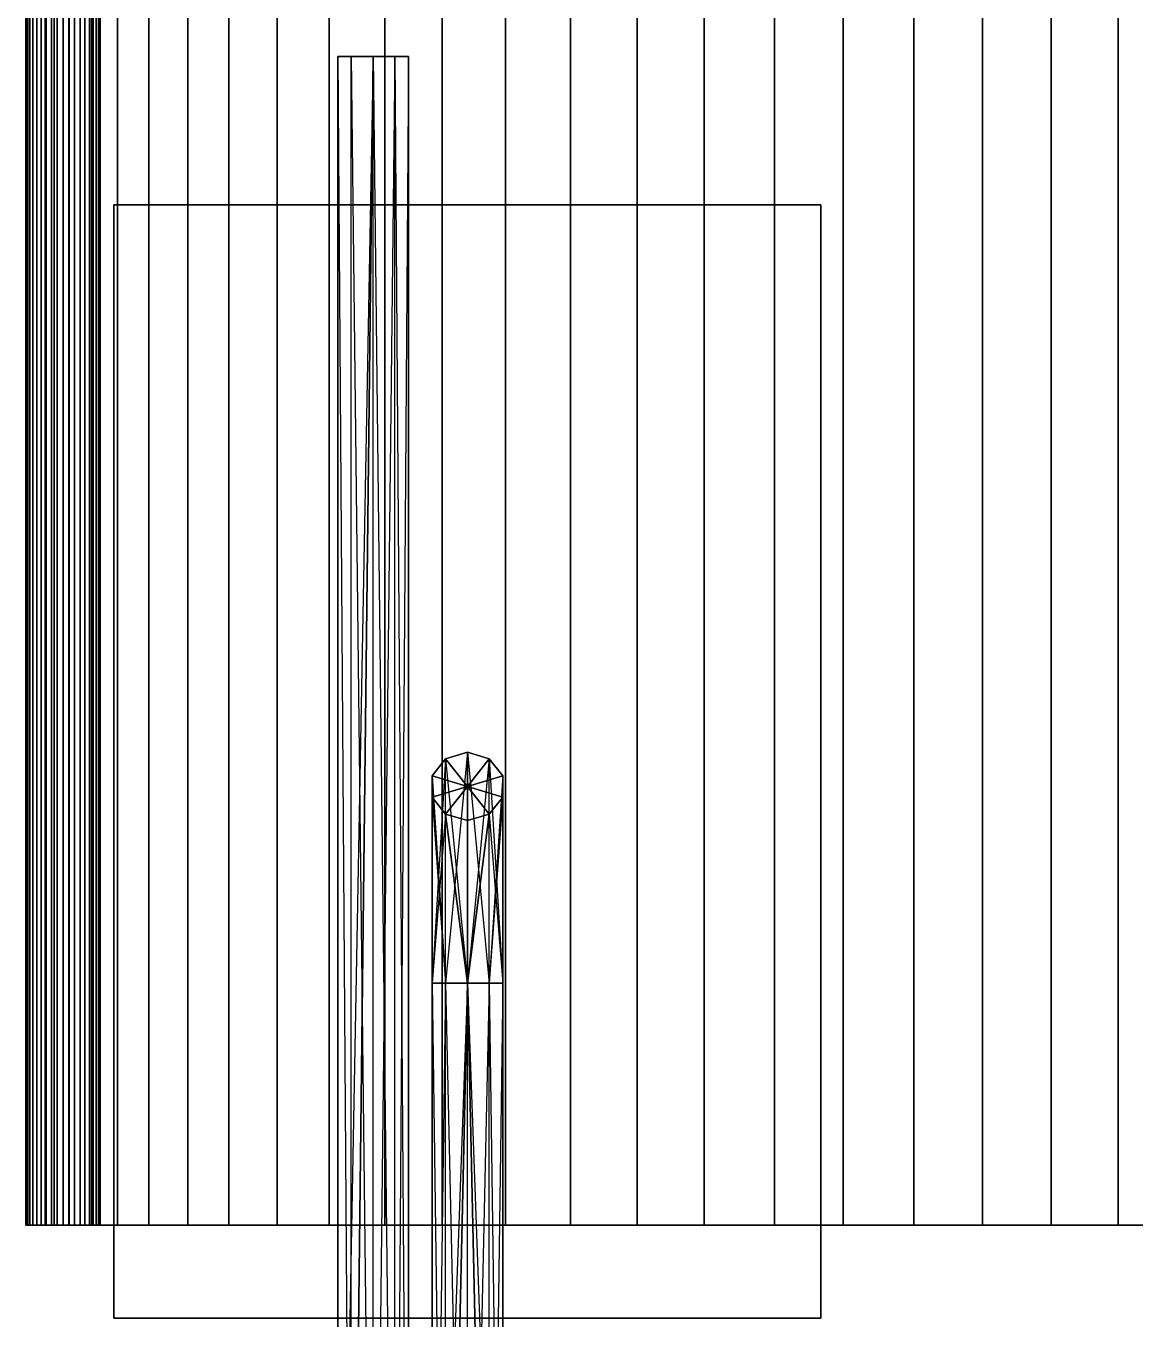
# Model space of a CAD drawing. Extents: x -3.3 to 26.7, y -2 to 14.5.
# Drawn here: x 11.95 to 17.92, y 1.49 to 8.46 of the extents above; entities that cross this region are included whole.
import ezdxf

# ---------------------------------------------------------------- set-up
doc = ezdxf.new("R2010")
doc.units = 0
doc.layers.add('UB3D', color=1, linetype='CONTINUOUS')

msp = doc.modelspace()

# ---------------------------------------------------------------- linework, layer by layer
at = {"layer": 'UB3D', "color": 59}
for points in [[(11.949367, 14.5, -22.822807), (11.949367, 2, -22.822807), (11.946898, 2, -22.791439), (11.946898, 14.5, -22.791439)], [(11.946898, 14.5, -22.791439), (11.946898, 2, -22.791439), (11.946898, 2, -22.194346), (11.946898, 14.5, -22.194346)], [(11.946898, 14.5, -22.194346), (11.946898, 2, -22.194346), (11.949367, 2, -22.162979), (11.949367, 14.5, -22.162979)], [(11.956712, 14.5, -22.853402), (11.956712, 2, -22.853402), (11.949367, 2, -22.822807), (11.949367, 14.5, -22.822807)], [(11.949367, 14.5, -22.162979), (11.949367, 2, -22.162979), (11.956712, 2, -22.132384), (11.956712, 14.5, -22.132384)], [(11.968753, 14.5, -22.882472), (11.968753, 2, -22.882472), (11.956712, 2, -22.853402), (11.956712, 14.5, -22.853402)], [(11.956712, 14.5, -22.132384), (11.956712, 2, -22.132384), (11.968753, 2, -22.103314), (11.968753, 14.5, -22.103314)], [(11.985194, 14.5, -22.9093), (11.985194, 2, -22.9093), (11.968753, 2, -22.882472), (11.968753, 14.5, -22.882472)], [(11.968753, 14.5, -22.103314), (11.968753, 2, -22.103314), (11.985194, 2, -22.076486), (11.985194, 14.5, -22.076486)], [(12.005628, 14.5, -22.933226), (12.005628, 2, -22.933226), (11.985194, 2, -22.9093), (11.985194, 14.5, -22.9093)], [(11.985194, 14.5, -22.076486), (11.985194, 2, -22.076486), (12.005628, 2, -22.05256), (12.005628, 14.5, -22.05256)], [(12.029554, 14.5, -22.95366), (12.029554, 2, -22.95366), (12.005628, 2, -22.933226), (12.005628, 14.5, -22.933226)], [(12.005628, 14.5, -22.05256), (12.005628, 2, -22.05256), (12.029554, 2, -22.032126), (12.029554, 14.5, -22.032126)], [(12.056382, 14.5, -22.970101), (12.056382, 2, -22.970101), (12.029554, 2, -22.95366), (12.029554, 14.5, -22.95366)], [(12.029554, 14.5, -22.032126), (12.029554, 2, -22.032126), (12.056382, 2, -22.015685), (12.056382, 14.5, -22.015685)], [(12.085452, 14.5, -22.982142), (12.085452, 2, -22.982142), (12.056382, 2, -22.970101), (12.056382, 14.5, -22.970101)], [(12.056382, 14.5, -22.015685), (12.056382, 2, -22.015685), (12.085452, 2, -22.003644), (12.085452, 14.5, -22.003644)], [(12.116047, 14.5, -22.989487), (12.116047, 2, -22.989487), (12.085452, 2, -22.982142), (12.085452, 14.5, -22.982142)], [(12.085452, 14.5, -22.003644), (12.085452, 2, -22.003644), (12.116047, 2, -21.996299), (12.116047, 14.5, -21.996299)], [(12.147414, 14.5, -22.991955), (12.147414, 2, -22.991955), (12.116047, 2, -22.989487), (12.116047, 14.5, -22.989487)], [(12.116047, 14.5, -21.996299), (12.116047, 2, -21.996299), (12.147414, 2, -21.993831), (12.147414, 14.5, -21.993831)], [(12.147414, 14.5, -21.993831), (12.147414, 2, -21.993831), (12.178781, 2, -21.996299), (12.178781, 14.5, -21.996299)], [(12.178781, 14.5, -22.989487), (12.178781, 2, -22.989487), (12.147414, 2, -22.991955), (12.147414, 14.5, -22.991955)], [(12.178781, 14.5, -21.996299), (12.178781, 2, -21.996299), (12.209376, 2, -22.003644), (12.209376, 14.5, -22.003644)], [(12.209376, 14.5, -22.982142), (12.209376, 2, -22.982142), (12.178781, 2, -22.989487), (12.178781, 14.5, -22.989487)], [(12.209376, 14.5, -22.003644), (12.209376, 2, -22.003644), (12.238446, 2, -22.015685), (12.238446, 14.5, -22.015685)], [(12.238446, 14.5, -22.970101), (12.238446, 2, -22.970101), (12.209376, 2, -22.982142), (12.209376, 14.5, -22.982142)], [(12.238446, 14.5, -22.015685), (12.238446, 2, -22.015685), (12.265274, 2, -22.032126), (12.265274, 14.5, -22.032126)], [(12.265274, 14.5, -22.95366), (12.265274, 2, -22.95366), (12.238446, 2, -22.970101), (12.238446, 14.5, -22.970101)], [(12.265274, 14.5, -22.032126), (12.265274, 2, -22.032126), (12.2892, 2, -22.05256), (12.2892, 14.5, -22.05256)], [(12.2892, 14.5, -22.933226), (12.2892, 2, -22.933226), (12.265274, 2, -22.95366), (12.265274, 14.5, -22.95366)], [(12.2892, 14.5, -22.05256), (12.2892, 2, -22.05256), (12.309634, 2, -22.076486), (12.309634, 14.5, -22.076486)], [(12.309634, 14.5, -22.9093), (12.309634, 2, -22.9093), (12.2892, 2, -22.933226), (12.2892, 14.5, -22.933226)], [(12.309634, 14.5, -22.076486), (12.309634, 2, -22.076486), (12.326075, 2, -22.103314), (12.326075, 14.5, -22.103314)], [(12.326075, 14.5, -22.882472), (12.326075, 2, -22.882472), (12.309634, 2, -22.9093), (12.309634, 14.5, -22.9093)], [(12.326075, 14.5, -22.103314), (12.326075, 2, -22.103314), (12.338116, 2, -22.132384), (12.338116, 14.5, -22.132384)], [(12.338116, 14.5, -22.853402), (12.338116, 2, -22.853402), (12.326075, 2, -22.882472), (12.326075, 14.5, -22.882472)], [(12.338116, 14.5, -22.132384), (12.338116, 2, -22.132384), (12.345461, 2, -22.162979), (12.345461, 14.5, -22.162979)], [(12.345461, 14.5, -22.822807), (12.345461, 2, -22.822807), (12.338116, 2, -22.853402), (12.338116, 14.5, -22.853402)], [(12.345461, 14.5, -22.162979), (12.345461, 2, -22.162979), (12.34793, 2, -22.194347), (12.34793, 14.5, -22.194347)], [(12.34793, 14.5, -22.79144), (12.34793, 2, -22.79144), (12.345461, 2, -22.822807), (12.345461, 14.5, -22.822807)], [(12.34793, 14.5, -22.194347), (12.34793, 2, -22.194347), (12.34793, 2, -22.79144), (12.34793, 14.5, -22.79144)], [(12.147414, 2, -21.993831), (11.949367, 2, -22.822807), (11.946898, 2, -22.791439)], [(12.147414, 2, -21.993831), (11.946898, 2, -22.791439), (11.946898, 2, -22.194346)], [(12.147414, 2, -21.993831), (11.946898, 2, -22.194346), (11.949367, 2, -22.162979)], [(12.147414, 2, -21.993831), (11.956712, 2, -22.853402), (11.949367, 2, -22.822807)], [(12.147414, 2, -21.993831), (11.949367, 2, -22.162979), (11.956712, 2, -22.132384)], [(12.147414, 2, -21.993831), (11.968753, 2, -22.882472), (11.956712, 2, -22.853402)], [(12.147414, 2, -21.993831), (11.956712, 2, -22.132384), (11.968753, 2, -22.103314)], [(12.147414, 2, -21.993831), (11.985194, 2, -22.9093), (11.968753, 2, -22.882472)], [(12.147414, 2, -21.993831), (11.968753, 2, -22.103314), (11.985194, 2, -22.076486)], [(12.147414, 2, -21.993831), (12.005628, 2, -22.933226), (11.985194, 2, -22.9093)], [(12.147414, 2, -21.993831), (11.985194, 2, -22.076486), (12.005628, 2, -22.05256)], [(12.147414, 2, -21.993831), (12.029554, 2, -22.95366), (12.005628, 2, -22.933226)], [(12.147414, 2, -21.993831), (12.005628, 2, -22.05256), (12.029554, 2, -22.032126)], [(12.147414, 2, -21.993831), (12.056382, 2, -22.970101), (12.029554, 2, -22.95366)], [(12.147414, 2, -21.993831), (12.029554, 2, -22.032126), (12.056382, 2, -22.015685)], [(12.147414, 2, -21.993831), (12.085452, 2, -22.982142), (12.056382, 2, -22.970101)], [(12.147414, 2, -21.993831), (12.056382, 2, -22.015685), (12.085452, 2, -22.003644)], [(12.147414, 2, -21.993831), (12.116047, 2, -22.989487), (12.085452, 2, -22.982142)], [(12.147414, 2, -21.993831), (12.085452, 2, -22.003644), (12.116047, 2, -21.996299)], [(12.147414, 2, -21.993831), (12.147414, 2, -22.991955), (12.116047, 2, -22.989487)], [(12.147414, 2, -21.993831), (12.116047, 2, -21.996299), (12.147414, 2, -21.993831)], [(12.147414, 2, -21.993831), (12.178781, 2, -21.996299), (12.209376, 2, -22.003644)], [(12.147414, 2, -21.993831), (12.209376, 2, -22.003644), (12.238446, 2, -22.015685)], [(12.147414, 2, -21.993831), (12.238446, 2, -22.015685), (12.265274, 2, -22.032126)], [(12.147414, 2, -21.993831), (12.265274, 2, -22.032126), (12.2892, 2, -22.05256)], [(12.147414, 2, -21.993831), (12.2892, 2, -22.05256), (12.309634, 2, -22.076486)], [(12.147414, 2, -21.993831), (12.309634, 2, -22.076486), (12.326075, 2, -22.103314)], [(12.147414, 2, -21.993831), (12.326075, 2, -22.103314), (12.338116, 2, -22.132384)], [(12.147414, 2, -21.993831), (12.338116, 2, -22.132384), (12.345461, 2, -22.162979)], [(12.147414, 2, -21.993831), (12.345461, 2, -22.162979), (12.34793, 2, -22.194347)], [(12.147414, 2, -21.993831), (12.34793, 2, -22.194347), (12.34793, 2, -22.79144)], [(12.147414, 2, -21.993831), (12.34793, 2, -22.79144), (12.345461, 2, -22.822807)], [(12.147414, 2, -21.993831), (12.345461, 2, -22.822807), (12.338116, 2, -22.853402)], [(12.147414, 2, -21.993831), (12.338116, 2, -22.853402), (12.326075, 2, -22.882472)], [(12.147414, 2, -21.993831), (12.326075, 2, -22.882472), (12.309634, 2, -22.9093)], [(12.147414, 2, -21.993831), (12.309634, 2, -22.9093), (12.2892, 2, -22.933226)], [(12.147414, 2, -21.993831), (12.2892, 2, -22.933226), (12.265274, 2, -22.95366)], [(12.147414, 2, -21.993831), (12.265274, 2, -22.95366), (12.238446, 2, -22.970101)], [(12.147414, 2, -21.993831), (12.238446, 2, -22.970101), (12.209376, 2, -22.982142)], [(12.147414, 2, -21.993831), (12.209376, 2, -22.982142), (12.178781, 2, -22.989487)], [(12.147414, 2, -21.993831), (12.178781, 2, -22.989487), (12.147414, 2, -22.991955)]]:
    msp.add_3dface(points, dxfattribs=at)
at = {"layer": 'UB3D', "color": 175}
for points in [[(12.03, 2, -22.45), (12.05, 2, -22.07), (12.05, 14.5, -22.07), (12.03, 14.5, -22.45)], [(12.05, 2, -22.82), (12.03, 2, -22.45), (12.03, 14.5, -22.45), (12.05, 14.5, -22.82)], [(12.05, 2, -22.07), (12.1, 2, -21.7), (12.1, 14.5, -21.7), (12.05, 14.5, -22.07)], [(12.1, 2, -23.2), (12.05, 2, -22.82), (12.05, 14.5, -22.82), (12.1, 14.5, -23.2)], [(12.1, 2, -21.7), (12.18, 2, -21.33), (12.18, 14.5, -21.33), (12.1, 14.5, -21.7)], [(12.18, 2, -23.57), (12.1, 2, -23.2), (12.1, 14.5, -23.2), (12.18, 14.5, -23.57)], [(12.18, 2, -21.33), (12.3, 2, -20.97), (12.3, 14.5, -20.97), (12.18, 14.5, -21.33)], [(12.3, 2, -23.93), (12.18, 2, -23.57), (12.18, 14.5, -23.57), (12.3, 14.5, -23.93)], [(12.3, 2, -20.97), (12.44, 2, -20.62), (12.44, 14.5, -20.62), (12.3, 14.5, -20.97)], [(12.44, 2, -24.27), (12.3, 2, -23.93), (12.3, 14.5, -23.93), (12.44, 14.5, -24.27)], [(12.44, 2, -20.62), (12.61, 2, -20.29), (12.61, 14.5, -20.29), (12.44, 14.5, -20.62)], [(12.61, 2, -24.61), (12.44, 2, -24.27), (12.44, 14.5, -24.27), (12.61, 14.5, -24.61)], [(12.61, 2, -20.29), (12.82, 2, -19.97), (12.82, 14.5, -19.97), (12.61, 14.5, -20.29)], [(12.82, 2, -24.93), (12.61, 2, -24.61), (12.61, 14.5, -24.61), (12.82, 14.5, -24.93)], [(12.82, 2, -19.97), (13.04, 2, -19.67), (13.04, 14.5, -19.67), (12.82, 14.5, -19.97)], [(13.04, 2, -25.22), (12.82, 2, -24.93), (12.82, 14.5, -24.93), (13.04, 14.5, -25.22)], [(13.04, 2, -19.67), (13.3, 2, -19.4), (13.3, 14.5, -19.4), (13.04, 14.5, -19.67)], [(13.3, 2, -25.5), (13.04, 2, -25.22), (13.04, 14.5, -25.22), (13.3, 14.5, -25.5)], [(13.3, 2, -19.4), (13.58, 2, -19.14), (13.58, 14.5, -19.14), (13.3, 14.5, -19.4)], [(13.58, 2, -25.76), (13.3, 2, -25.5), (13.3, 14.5, -25.5), (13.58, 14.5, -25.76)], [(13.58, 2, -19.14), (13.88, 2, -18.91), (13.88, 14.5, -18.91), (13.58, 14.5, -19.14)], [(13.88, 2, -25.99), (13.58, 2, -25.76), (13.58, 14.5, -25.76), (13.88, 14.5, -25.99)], [(13.88, 2, -18.91), (14.19, 2, -18.71), (14.19, 14.5, -18.71), (13.88, 14.5, -18.91)], [(14.19, 2, -26.19), (13.88, 2, -25.99), (13.88, 14.5, -25.99), (14.19, 14.5, -26.19)], [(14.19, 2, -18.71), (14.53, 2, -18.54), (14.53, 14.5, -18.54), (14.19, 14.5, -18.71)], [(14.53, 2, -26.36), (14.19, 2, -26.19), (14.19, 14.5, -26.19), (14.53, 14.5, -26.36)], [(14.53, 2, -18.54), (14.88, 2, -18.39), (14.88, 14.5, -18.39), (14.53, 14.5, -18.54)], [(14.88, 2, -26.51), (14.53, 2, -26.36), (14.53, 14.5, -26.36), (14.88, 14.5, -26.51)], [(14.88, 2, -18.39), (15.24, 2, -18.28), (15.24, 14.5, -18.28), (14.88, 14.5, -18.39)], [(15.24, 2, -26.62), (14.88, 2, -26.51), (14.88, 14.5, -26.51), (15.24, 14.5, -26.62)], [(15.24, 2, -18.28), (15.6, 2, -18.2), (15.6, 14.5, -18.2), (15.24, 14.5, -18.28)], [(15.6, 2, -26.7), (15.24, 2, -26.62), (15.24, 14.5, -26.62), (15.6, 14.5, -26.7)], [(15.6, 2, -18.2), (15.98, 2, -18.15), (15.98, 14.5, -18.15), (15.6, 14.5, -18.2)], [(15.98, 2, -26.75), (15.6, 2, -26.7), (15.6, 14.5, -26.7), (15.98, 14.5, -26.75)], [(15.98, 2, -18.15), (16.35, 2, -18.13), (16.35, 14.5, -18.13), (15.98, 14.5, -18.15)], [(16.35, 2, -26.77), (15.98, 2, -26.75), (15.98, 14.5, -26.75), (16.35, 14.5, -26.77)], [(16.35, 2, -18.13), (16.73, 2, -18.15), (16.73, 14.5, -18.15), (16.35, 14.5, -18.13)], [(16.73, 2, -26.75), (16.35, 2, -26.77), (16.35, 14.5, -26.77), (16.73, 14.5, -26.75)], [(16.73, 2, -18.15), (17.1, 2, -18.2), (17.1, 14.5, -18.2), (16.73, 14.5, -18.15)], [(17.1, 2, -26.7), (16.73, 2, -26.75), (16.73, 14.5, -26.75), (17.1, 14.5, -26.7)], [(17.1, 2, -18.2), (17.47, 2, -18.28), (17.47, 14.5, -18.28), (17.1, 14.5, -18.2)], [(17.47, 2, -26.62), (17.1, 2, -26.7), (17.1, 14.5, -26.7), (17.47, 14.5, -26.62)], [(17.47, 2, -18.28), (17.83, 2, -18.39), (17.83, 14.5, -18.39), (17.47, 14.5, -18.28)], [(17.83, 2, -26.51), (17.47, 2, -26.62), (17.47, 14.5, -26.62), (17.83, 14.5, -26.51)], [(17.83, 2, -18.39), (18.18, 2, -18.54), (18.18, 14.5, -18.54), (17.83, 14.5, -18.39)], [(18.18, 2, -26.36), (17.83, 2, -26.51), (17.83, 14.5, -26.51), (18.18, 14.5, -26.36)], [(12.42, 1.5, -14.07), (12.42, 1.5, -3.91), (12.42, 7.5, -3.91), (12.42, 7.5, -14.07)], [(12.42, 1.5, -3.91), (16.23, 1.5, -3.91), (16.23, 7.5, -3.91), (12.42, 7.5, -3.91)], [(16.23, 1.5, -14.07), (12.42, 1.5, -14.07), (12.42, 7.5, -14.07), (16.23, 7.5, -14.07)], [(16.23, 7.5, -14.07), (16.23, 7.5, -3.91), (12.42, 7.5, -3.91)], [(16.23, 7.5, -14.07), (12.42, 7.5, -3.91), (12.42, 7.5, -14.07)], [(16.23, 7.5, -14.07), (12.42, 7.5, -14.07), (16.23, 7.5, -14.07)], [(16.23, 1.5, -3.91), (16.23, 1.5, -14.07), (16.23, 7.5, -14.07), (16.23, 7.5, -3.91)], [(12.03, 2, -22.45), (12.05, 2, -22.07), (12.1, 2, -21.7)], [(12.03, 2, -22.45), (12.1, 2, -21.7), (12.18, 2, -21.33)], [(12.03, 2, -22.45), (12.18, 2, -21.33), (12.3, 2, -20.97)], [(12.03, 2, -22.45), (12.3, 2, -20.97), (12.44, 2, -20.62)], [(12.03, 2, -22.45), (12.44, 2, -20.62), (12.61, 2, -20.29)], [(12.03, 2, -22.45), (12.61, 2, -20.29), (12.82, 2, -19.97)], [(12.03, 2, -22.45), (12.82, 2, -19.97), (13.04, 2, -19.67)], [(12.03, 2, -22.45), (13.04, 2, -19.67), (13.3, 2, -19.4)], [(12.03, 2, -22.45), (13.3, 2, -19.4), (13.58, 2, -19.14)], [(12.03, 2, -22.45), (13.58, 2, -19.14), (13.88, 2, -18.91)], [(12.03, 2, -22.45), (13.88, 2, -18.91), (14.19, 2, -18.71)], [(12.03, 2, -22.45), (14.19, 2, -18.71), (14.53, 2, -18.54)], [(12.03, 2, -22.45), (14.53, 2, -18.54), (14.88, 2, -18.39)], [(12.03, 2, -22.45), (14.88, 2, -18.39), (15.24, 2, -18.28)], [(12.03, 2, -22.45), (15.24, 2, -18.28), (15.6, 2, -18.2)], [(12.03, 2, -22.45), (15.6, 2, -18.2), (15.98, 2, -18.15)], [(12.03, 2, -22.45), (15.98, 2, -18.15), (16.35, 2, -18.13)], [(12.03, 2, -22.45), (16.35, 2, -18.13), (16.73, 2, -18.15)], [(12.03, 2, -22.45), (16.73, 2, -18.15), (17.1, 2, -18.2)], [(12.03, 2, -22.45), (17.1, 2, -18.2), (17.47, 2, -18.28)], [(12.03, 2, -22.45), (17.47, 2, -18.28), (17.83, 2, -18.39)], [(12.03, 2, -22.45), (17.83, 2, -18.39), (18.18, 2, -18.54)], [(12.03, 2, -22.45), (18.18, 2, -18.54), (18.51, 2, -18.71)], [(12.03, 2, -22.45), (18.51, 2, -18.71), (18.83, 2, -18.91)], [(12.03, 2, -22.45), (18.83, 2, -18.91), (19.13, 2, -19.14)], [(12.03, 2, -22.45), (19.13, 2, -19.14), (19.41, 2, -19.4)], [(12.03, 2, -22.45), (19.41, 2, -19.4), (19.66, 2, -19.67)], [(12.03, 2, -22.45), (19.66, 2, -19.67), (19.89, 2, -19.97)], [(12.03, 2, -22.45), (19.89, 2, -19.97), (20.09, 2, -20.29)], [(12.03, 2, -22.45), (20.09, 2, -20.29), (20.27, 2, -20.62)], [(12.03, 2, -22.45), (20.27, 2, -20.62), (20.41, 2, -20.97)], [(12.03, 2, -22.45), (20.41, 2, -20.97), (20.52, 2, -21.33)], [(12.03, 2, -22.45), (20.52, 2, -21.33), (20.61, 2, -21.7)], [(12.03, 2, -22.45), (20.61, 2, -21.7), (20.65, 2, -22.07)], [(12.03, 2, -22.45), (20.65, 2, -22.07), (20.67, 2, -22.45)], [(12.03, 2, -22.45), (20.67, 2, -22.45), (20.65, 2, -22.82)], [(12.03, 2, -22.45), (20.65, 2, -22.82), (20.6, 2, -23.2)], [(12.03, 2, -22.45), (20.6, 2, -23.2), (20.52, 2, -23.57)], [(12.03, 2, -22.45), (20.52, 2, -23.57), (20.41, 2, -23.93)], [(12.03, 2, -22.45), (20.41, 2, -23.93), (20.27, 2, -24.27)], [(12.03, 2, -22.45), (20.27, 2, -24.27), (20.09, 2, -24.61)], [(12.03, 2, -22.45), (20.09, 2, -24.61), (19.89, 2, -24.93)], [(12.03, 2, -22.45), (19.89, 2, -24.93), (19.66, 2, -25.22)], [(12.03, 2, -22.45), (19.66, 2, -25.22), (19.41, 2, -25.5)], [(12.03, 2, -22.45), (19.41, 2, -25.5), (19.13, 2, -25.76)], [(12.03, 2, -22.45), (19.13, 2, -25.76), (18.83, 2, -25.99)], [(12.03, 2, -22.45), (18.83, 2, -25.99), (18.51, 2, -26.19)], [(12.03, 2, -22.45), (18.51, 2, -26.19), (18.18, 2, -26.36)], [(12.03, 2, -22.45), (18.18, 2, -26.36), (17.83, 2, -26.51)], [(12.03, 2, -22.45), (17.83, 2, -26.51), (17.47, 2, -26.62)], [(12.03, 2, -22.45), (17.47, 2, -26.62), (17.1, 2, -26.7)], [(12.03, 2, -22.45), (17.1, 2, -26.7), (16.73, 2, -26.75)], [(12.03, 2, -22.45), (16.73, 2, -26.75), (16.35, 2, -26.77)], [(12.03, 2, -22.45), (16.35, 2, -26.77), (15.98, 2, -26.75)], [(12.03, 2, -22.45), (15.98, 2, -26.75), (15.6, 2, -26.7)], [(12.03, 2, -22.45), (15.6, 2, -26.7), (15.24, 2, -26.62)], [(12.03, 2, -22.45), (15.24, 2, -26.62), (14.88, 2, -26.51)], [(12.03, 2, -22.45), (14.88, 2, -26.51), (14.53, 2, -26.36)], [(12.03, 2, -22.45), (14.53, 2, -26.36), (14.19, 2, -26.19)], [(12.03, 2, -22.45), (14.19, 2, -26.19), (13.88, 2, -25.99)], [(12.03, 2, -22.45), (13.88, 2, -25.99), (13.58, 2, -25.76)], [(12.03, 2, -22.45), (13.58, 2, -25.76), (13.3, 2, -25.5)], [(12.03, 2, -22.45), (13.3, 2, -25.5), (13.04, 2, -25.22)], [(12.03, 2, -22.45), (13.04, 2, -25.22), (12.82, 2, -24.93)], [(12.03, 2, -22.45), (12.82, 2, -24.93), (12.61, 2, -24.61)], [(12.03, 2, -22.45), (12.61, 2, -24.61), (12.44, 2, -24.27)], [(12.03, 2, -22.45), (12.44, 2, -24.27), (12.3, 2, -23.93)], [(12.03, 2, -22.45), (12.3, 2, -23.93), (12.18, 2, -23.57)], [(12.03, 2, -22.45), (12.18, 2, -23.57), (12.1, 2, -23.2)], [(12.03, 2, -22.45), (12.1, 2, -23.2), (12.05, 2, -22.82)], [(12.03, 2, -22.45), (12.05, 2, -22.82), (12.03, 2, -22.45)], [(12.42, 1.5, -14.07), (12.42, 1.5, -3.91), (16.23, 1.5, -3.91)], [(12.42, 1.5, -14.07), (16.23, 1.5, -3.91), (16.23, 1.5, -14.07)], [(12.42, 1.5, -14.07), (16.23, 1.5, -14.07), (12.42, 1.5, -14.07)]]:
    msp.add_3dface(points, dxfattribs=at)
at = {"layer": 'UB3D', "color": 254}
for points in [[(13.7, -2, -22.2918), (13.8176, 8.3, -22.2918), (13.6274, -2, -22.3918)], [(13.8176, 8.3, -22.2918), (13.6274, -2, -22.3918), (13.6274, 8.3, -22.3918)], [(13.6274, -2, -22.3918), (13.6274, 8.3, -22.3918), (13.6274, -2, -22.5154)], [(13.6274, 8.3, -22.3918), (13.6274, -2, -22.5154), (13.6274, 8.3, -22.5154)], [(13.6274, -2, -22.5154), (13.6274, 8.3, -22.5154), (13.7, -2, -22.6154)], [(13.6274, 8.3, -22.5154), (13.7, -2, -22.6154), (13.7, 8.3, -22.6154)], [(13.8176, 8.3, -22.4536), (13.7, 8.3, -22.2918), (13.6274, 8.3, -22.3918)], [(13.8176, 8.3, -22.4536), (13.6274, 8.3, -22.3918), (13.6274, 8.3, -22.5154)], [(13.8176, 8.3, -22.4536), (13.6274, 8.3, -22.5154), (13.7, 8.3, -22.6154)], [(13.8176, -2, -22.2536), (13.8176, 8.3, -22.2536), (13.7, -2, -22.2918)], [(13.8176, 8.3, -22.2536), (13.7, -2, -22.2918), (13.8176, 8.3, -22.2918)], [(13.7, -2, -22.6154), (13.7, 8.3, -22.6154), (13.8176, -2, -22.6536)], [(13.7, 8.3, -22.6154), (13.8176, -2, -22.6536), (13.8176, 8.3, -22.6536)], [(13.8176, 8.3, -22.4536), (13.8176, 8.3, -22.2536), (13.7, 8.3, -22.2918)], [(13.8176, 8.3, -22.4536), (13.7, 8.3, -22.6154), (13.8176, 8.3, -22.6536)], [(13.8176, -2, -22.6536), (13.8176, 8.3, -22.6536), (13.9352, -2, -22.6154)], [(13.8176, 8.3, -22.6536), (13.9352, -2, -22.6154), (13.9352, 8.3, -22.6154)], [(13.9352, -2, -22.2918), (13.9352, 8.3, -22.2918), (13.8176, -2, -22.2536)], [(13.9352, 8.3, -22.2918), (13.8176, -2, -22.2536), (13.8176, 8.3, -22.2536)], [(13.8176, 8.3, -22.4536), (13.8176, 8.3, -22.6536), (13.9352, 8.3, -22.6154)], [(13.8176, 8.3, -22.4536), (13.9352, 8.3, -22.6154), (14.0078, 8.3, -22.5154)], [(13.8176, 8.3, -22.4536), (14.0078, 8.3, -22.5154), (14.0078, 8.3, -22.3918)], [(13.8176, 8.3, -22.4536), (14.0078, 8.3, -22.3918), (13.9352, 8.3, -22.2918)], [(13.8176, 8.3, -22.4536), (13.9352, 8.3, -22.2918), (13.8176, 8.3, -22.2536)], [(13.9352, -2, -22.6154), (13.9352, 8.3, -22.6154), (14.0078, -2, -22.5154)], [(13.9352, 8.3, -22.6154), (14.0078, -2, -22.5154), (14.0078, 8.3, -22.5154)], [(14.0078, -2, -22.3918), (14.0078, 8.3, -22.3918), (13.9352, -2, -22.2918)], [(14.0078, 8.3, -22.3918), (13.9352, -2, -22.2918), (13.9352, 8.3, -22.2918)], [(14.0078, -2, -22.5154), (14.0078, 8.3, -22.5154), (14.0078, -2, -22.3918)], [(14.0078, 8.3, -22.5154), (14.0078, -2, -22.3918), (14.0078, 8.3, -22.3918)], [(14.208, 4.514759, -14.3416), (14.3256, 3.304577, -15.5416), (14.3256, 4.55, -14.3416)], [(14.208, 4.514759, -14.3416), (14.208, 4.514759, -10.3416), (14.3256, 4.55, -14.3416)], [(14.208, 4.514759, -10.3416), (14.3256, 4.55, -14.3416), (14.3256, 4.55, -10.3416)], [(14.3256, 4.365492, -10.3416), (14.3256, 4.55, -10.3416), (14.208, 4.514759, -10.3416)], [(14.3256, 3.304577, -2.4416), (14.3256, 4.55, -3.6416), (14.208, 3.304577, -2.4798)], [(14.3256, 4.55, -3.6416), (14.208, 3.304577, -2.4798), (14.208, 4.514759, -3.6416)], [(14.3256, 4.55, -3.6416), (14.3256, 4.55, -7.6416), (14.208, 4.514759, -3.6416)], [(14.3256, 4.55, -7.6416), (14.208, 4.514759, -3.6416), (14.208, 4.514759, -7.6416)], [(14.3256, 4.365492, -7.6416), (14.208, 4.514759, -7.6416), (14.3256, 4.55, -7.6416)], [(14.3256, 3.304577, -15.5416), (14.3256, 4.55, -14.3416), (14.4432, 3.304577, -15.5034)], [(14.3256, 4.55, -14.3416), (14.4432, 3.304577, -15.5034), (14.4432, 4.514759, -14.3416)], [(14.3256, 4.55, -14.3416), (14.3256, 4.55, -10.3416), (14.4432, 4.514759, -14.3416)], [(14.3256, 4.55, -10.3416), (14.4432, 4.514759, -14.3416), (14.4432, 4.514759, -10.3416)], [(14.3256, 4.365492, -10.3416), (14.4432, 4.514759, -10.3416), (14.3256, 4.55, -10.3416)], [(14.4432, 4.514759, -3.6416), (14.3256, 3.304577, -2.4416), (14.3256, 4.55, -3.6416)], [(14.4432, 4.514759, -3.6416), (14.4432, 4.514759, -7.6416), (14.3256, 4.55, -3.6416)], [(14.4432, 4.514759, -7.6416), (14.3256, 4.55, -3.6416), (14.3256, 4.55, -7.6416)], [(14.3256, 4.365492, -7.6416), (14.3256, 4.55, -7.6416), (14.4432, 4.514759, -7.6416)], [(14.1354, 4.422505, -14.3416), (14.208, 3.304577, -15.5034), (14.208, 4.514759, -14.3416)], [(14.1354, 4.422505, -14.3416), (14.1354, 4.422505, -10.3416), (14.208, 4.514759, -14.3416)], [(14.1354, 4.422505, -10.3416), (14.208, 4.514759, -14.3416), (14.208, 4.514759, -10.3416)], [(14.3256, 4.365492, -10.3416), (14.208, 4.514759, -10.3416), (14.1354, 4.422505, -10.3416)], [(14.208, 3.304577, -2.4798), (14.208, 4.514759, -3.6416), (14.1354, 3.304577, -2.5798)], [(14.208, 4.514759, -3.6416), (14.1354, 3.304577, -2.5798), (14.1354, 4.422505, -3.6416)], [(14.208, 4.514759, -3.6416), (14.208, 4.514759, -7.6416), (14.1354, 4.422505, -3.6416)], [(14.208, 4.514759, -7.6416), (14.1354, 4.422505, -3.6416), (14.1354, 4.422505, -7.6416)], [(14.3256, 4.365492, -7.6416), (14.1354, 4.422505, -7.6416), (14.208, 4.514759, -7.6416)], [(14.208, 3.304577, -15.5034), (14.208, 4.514759, -14.3416), (14.3256, 3.304577, -15.5416)], [(14.3256, 4.365492, -10.3416), (14.5158, 4.422505, -10.3416), (14.4432, 4.514759, -10.3416)], [(14.4432, 3.304577, -2.4798), (14.4432, 4.514759, -3.6416), (14.3256, 3.304577, -2.4416)], [(14.3256, 4.365492, -7.6416), (14.4432, 4.514759, -7.6416), (14.5158, 4.422505, -7.6416)], [(14.4432, 3.304577, -15.5034), (14.4432, 4.514759, -14.3416), (14.5158, 3.304577, -15.4034)], [(14.4432, 4.514759, -14.3416), (14.5158, 3.304577, -15.4034), (14.5158, 4.422505, -14.3416)], [(14.4432, 4.514759, -14.3416), (14.4432, 4.514759, -10.3416), (14.5158, 4.422505, -14.3416)], [(14.4432, 4.514759, -10.3416), (14.5158, 4.422505, -14.3416), (14.5158, 4.422505, -10.3416)], [(14.5158, 4.422505, -3.6416), (14.4432, 3.304577, -2.4798), (14.4432, 4.514759, -3.6416)], [(14.5158, 4.422505, -3.6416), (14.5158, 4.422505, -7.6416), (14.4432, 4.514759, -3.6416)], [(14.5158, 4.422505, -7.6416), (14.4432, 4.514759, -3.6416), (14.4432, 4.514759, -7.6416)], [(14.1354, 4.30848, -14.3416), (14.1354, 3.304577, -15.4034), (14.1354, 4.422505, -14.3416)], [(14.1354, 3.304577, -15.4034), (14.1354, 4.422505, -14.3416), (14.208, 3.304577, -15.5034)], [(14.1354, 4.30848, -14.3416), (14.1354, 4.30848, -10.3416), (14.1354, 4.422505, -14.3416)], [(14.1354, 4.30848, -10.3416), (14.1354, 4.422505, -14.3416), (14.1354, 4.422505, -10.3416)], [(14.3256, 4.365492, -10.3416), (14.1354, 4.422505, -10.3416), (14.1354, 4.30848, -10.3416)], [(14.1354, 3.304577, -2.5798), (14.1354, 4.422505, -3.6416), (14.1354, 3.304577, -2.7034)], [(14.1354, 4.422505, -3.6416), (14.1354, 3.304577, -2.7034), (14.1354, 4.30848, -3.6416)], [(14.1354, 4.422505, -3.6416), (14.1354, 4.422505, -7.6416), (14.1354, 4.30848, -3.6416)], [(14.1354, 4.422505, -7.6416), (14.1354, 4.30848, -3.6416), (14.1354, 4.30848, -7.6416)], [(14.3256, 4.365492, -7.6416), (14.1354, 4.30848, -7.6416), (14.1354, 4.422505, -7.6416)], [(14.3256, 4.365492, -10.3416), (14.5158, 4.30848, -10.3416), (14.5158, 4.422505, -10.3416)], [(14.3256, 4.365492, -7.6416), (14.5158, 4.422505, -7.6416), (14.5158, 4.30848, -7.6416)], [(14.5158, 3.304577, -2.5798), (14.5158, 4.422505, -3.6416), (14.4432, 3.304577, -2.4798)], [(14.5158, 3.304577, -15.4034), (14.5158, 4.422505, -14.3416), (14.5158, 3.304577, -15.2798)], [(14.5158, 4.422505, -14.3416), (14.5158, 3.304577, -15.2798), (14.5158, 4.30848, -14.3416)], [(14.5158, 4.422505, -14.3416), (14.5158, 4.422505, -10.3416), (14.5158, 4.30848, -14.3416)], [(14.5158, 4.422505, -10.3416), (14.5158, 4.30848, -14.3416), (14.5158, 4.30848, -10.3416)], [(14.5158, 4.30848, -3.6416), (14.5158, 3.304577, -2.5798), (14.5158, 4.422505, -3.6416)], [(14.5158, 4.30848, -3.6416), (14.5158, 4.30848, -7.6416), (14.5158, 4.422505, -3.6416)], [(14.5158, 4.30848, -7.6416), (14.5158, 4.422505, -3.6416), (14.5158, 4.422505, -7.6416)], [(14.3256, 4.365492, -10.3416), (14.1354, 4.30848, -10.3416), (14.208, 4.216226, -10.3416)], [(14.3256, 4.365492, -7.6416), (14.208, 4.216226, -7.6416), (14.1354, 4.30848, -7.6416)], [(14.3256, 4.365492, -10.3416), (14.208, 4.216226, -10.3416), (14.3256, 4.180985, -10.3416)], [(14.3256, 4.365492, -7.6416), (14.3256, 4.180985, -7.6416), (14.208, 4.216226, -7.6416)], [(14.3256, 4.365492, -10.3416), (14.3256, 4.180985, -10.3416), (14.4432, 4.216226, -10.3416)], [(14.3256, 4.365492, -10.3416), (14.4432, 4.216226, -10.3416), (14.5158, 4.30848, -10.3416)], [(14.3256, 4.365492, -7.6416), (14.5158, 4.30848, -7.6416), (14.4432, 4.216226, -7.6416)], [(14.3256, 4.365492, -7.6416), (14.4432, 4.216226, -7.6416), (14.3256, 4.180985, -7.6416)], [(14.208, 4.216226, -14.3416), (14.1354, 3.304577, -15.2798), (14.1354, 4.30848, -14.3416)], [(14.1354, 3.304577, -15.2798), (14.1354, 4.30848, -14.3416), (14.1354, 3.304577, -15.4034)], [(14.208, 4.216226, -14.3416), (14.208, 4.216226, -10.3416), (14.1354, 4.30848, -14.3416)], [(14.208, 4.216226, -10.3416), (14.1354, 4.30848, -14.3416), (14.1354, 4.30848, -10.3416)], [(14.1354, 3.304577, -2.7034), (14.1354, 4.30848, -3.6416), (14.208, 3.304577, -2.8034)], [(14.1354, 4.30848, -3.6416), (14.208, 3.304577, -2.8034), (14.208, 4.216226, -3.6416)], [(14.1354, 4.30848, -3.6416), (14.1354, 4.30848, -7.6416), (14.208, 4.216226, -3.6416)], [(14.1354, 4.30848, -7.6416), (14.208, 4.216226, -3.6416), (14.208, 4.216226, -7.6416)], [(14.5158, 3.304577, -15.2798), (14.5158, 4.30848, -14.3416), (14.4432, 3.304577, -15.1798)], [(14.5158, 4.30848, -14.3416), (14.4432, 3.304577, -15.1798), (14.4432, 4.216226, -14.3416)], [(14.5158, 4.30848, -14.3416), (14.5158, 4.30848, -10.3416), (14.4432, 4.216226, -14.3416)], [(14.5158, 4.30848, -10.3416), (14.4432, 4.216226, -14.3416), (14.4432, 4.216226, -10.3416)], [(14.4432, 4.216226, -3.6416), (14.5158, 3.304577, -2.7034), (14.5158, 4.30848, -3.6416)], [(14.4432, 4.216226, -3.6416), (14.4432, 4.216226, -7.6416), (14.5158, 4.30848, -3.6416)], [(14.4432, 4.216226, -7.6416), (14.5158, 4.30848, -3.6416), (14.5158, 4.30848, -7.6416)], [(14.5158, 3.304577, -2.7034), (14.5158, 4.30848, -3.6416), (14.5158, 3.304577, -2.5798)], [(14.3256, 3.304577, -15.1798), (14.208, 4.216226, -14.3416), (14.1354, 3.304577, -15.2798)], [(14.3256, 4.180985, -14.3416), (14.3256, 3.304577, -15.1798), (14.208, 4.216226, -14.3416)], [(14.3256, 4.180985, -14.3416), (14.3256, 4.180985, -10.3416), (14.208, 4.216226, -14.3416)], [(14.3256, 4.180985, -10.3416), (14.208, 4.216226, -14.3416), (14.208, 4.216226, -10.3416)], [(14.208, 3.304577, -2.8034), (14.208, 4.216226, -3.6416), (14.3256, 3.304577, -2.8416)], [(14.208, 4.216226, -3.6416), (14.3256, 3.304577, -2.8416), (14.3256, 4.180985, -3.6416)], [(14.208, 4.216226, -3.6416), (14.208, 4.216226, -7.6416), (14.3256, 4.180985, -3.6416)], [(14.208, 4.216226, -7.6416), (14.3256, 4.180985, -3.6416), (14.3256, 4.180985, -7.6416)], [(14.4432, 3.304577, -15.1798), (14.4432, 4.216226, -14.3416), (14.3256, 3.304577, -15.1416)], [(14.4432, 4.216226, -14.3416), (14.3256, 3.304577, -15.1416), (14.3256, 4.180985, -14.3416)], [(14.4432, 4.216226, -14.3416), (14.4432, 4.216226, -10.3416), (14.3256, 4.180985, -14.3416)], [(14.4432, 4.216226, -10.3416), (14.3256, 4.180985, -14.3416), (14.3256, 4.180985, -10.3416)], [(14.3256, 4.180985, -3.6416), (14.3256, 3.304577, -2.8034), (14.4432, 4.216226, -3.6416)], [(14.3256, 3.304577, -2.8034), (14.4432, 4.216226, -3.6416), (14.5158, 3.304577, -2.7034)], [(14.3256, 4.180985, -3.6416), (14.3256, 4.180985, -7.6416), (14.4432, 4.216226, -3.6416)], [(14.3256, 4.180985, -7.6416), (14.4432, 4.216226, -3.6416), (14.4432, 4.216226, -7.6416)], [(14.3256, 3.304577, -15.1416), (14.3256, 4.180985, -14.3416), (14.3256, 3.304577, -15.1798)], [(14.3256, 3.304577, -2.8416), (14.3256, 4.180985, -3.6416), (14.3256, 3.304577, -2.8034)], [(14.208, -2, -15.1798), (14.3256, 3.304577, -15.1798), (14.1354, -2, -15.2798)], [(14.3256, 3.304577, -15.1798), (14.1354, -2, -15.2798), (14.1354, 3.304577, -15.2798)], [(14.1354, -2, -15.2798), (14.1354, 3.304577, -15.2798), (14.1354, -2, -15.4034)], [(14.1354, 3.304577, -15.2798), (14.1354, -2, -15.4034), (14.1354, 3.304577, -15.4034)], [(14.1354, -2, -15.4034), (14.1354, 3.304577, -15.4034), (14.208, -2, -15.5034)], [(14.1354, 3.304577, -15.4034), (14.208, -2, -15.5034), (14.208, 3.304577, -15.5034)], [(14.208, -2, -2.4798), (14.208, 3.304577, -2.4798), (14.1354, -2, -2.5798)], [(14.208, 3.304577, -2.4798), (14.1354, -2, -2.5798), (14.1354, 3.304577, -2.5798)], [(14.1354, -2, -2.5798), (14.1354, 3.304577, -2.5798), (14.1354, -2, -2.7034)], [(14.1354, 3.304577, -2.5798), (14.1354, -2, -2.7034), (14.1354, 3.304577, -2.7034)], [(14.1354, -2, -2.7034), (14.1354, 3.304577, -2.7034), (14.208, -2, -2.8034)], [(14.1354, 3.304577, -2.7034), (14.208, -2, -2.8034), (14.208, 3.304577, -2.8034)], [(14.3256, -2, -15.1416), (14.3256, 3.304577, -15.1416), (14.208, -2, -15.1798)], [(14.3256, 3.304577, -15.1416), (14.208, -2, -15.1798), (14.3256, 3.304577, -15.1798)], [(14.208, -2, -15.5034), (14.208, 3.304577, -15.5034), (14.3256, -2, -15.5416)], [(14.208, 3.304577, -15.5034), (14.3256, -2, -15.5416), (14.3256, 3.304577, -15.5416)], [(14.3256, -2, -2.4416), (14.3256, 3.304577, -2.4416), (14.208, -2, -2.4798)], [(14.3256, 3.304577, -2.4416), (14.208, -2, -2.4798), (14.208, 3.304577, -2.4798)], [(14.208, -2, -2.8034), (14.208, 3.304577, -2.8034), (14.3256, -2, -2.8416)], [(14.208, 3.304577, -2.8034), (14.3256, -2, -2.8416), (14.3256, 3.304577, -2.8416)], [(14.3256, -2, -15.5416), (14.3256, 3.304577, -15.5416), (14.4432, -2, -15.5034)], [(14.3256, 3.304577, -15.5416), (14.4432, -2, -15.5034), (14.4432, 3.304577, -15.5034)], [(14.4432, -2, -15.1798), (14.4432, 3.304577, -15.1798), (14.3256, -2, -15.1416)], [(14.4432, 3.304577, -15.1798), (14.3256, -2, -15.1416), (14.3256, 3.304577, -15.1416)], [(14.3256, -2, -2.8416), (14.3256, 3.304577, -2.8416), (14.4432, -2, -2.8034)], [(14.3256, 3.304577, -2.8416), (14.4432, -2, -2.8034), (14.3256, 3.304577, -2.8034)], [(14.4432, -2, -2.8034), (14.3256, 3.304577, -2.8034), (14.5158, -2, -2.7034)], [(14.3256, 3.304577, -2.8034), (14.5158, -2, -2.7034), (14.5158, 3.304577, -2.7034)], [(14.4432, -2, -2.4798), (14.4432, 3.304577, -2.4798), (14.3256, -2, -2.4416)], [(14.4432, 3.304577, -2.4798), (14.3256, -2, -2.4416), (14.3256, 3.304577, -2.4416)], [(14.4432, -2, -15.5034), (14.4432, 3.304577, -15.5034), (14.5158, -2, -15.4034)], [(14.4432, 3.304577, -15.5034), (14.5158, -2, -15.4034), (14.5158, 3.304577, -15.4034)], [(14.5158, -2, -15.2798), (14.5158, 3.304577, -15.2798), (14.4432, -2, -15.1798)], [(14.5158, 3.304577, -15.2798), (14.4432, -2, -15.1798), (14.4432, 3.304577, -15.1798)], [(14.5158, -2, -2.5798), (14.5158, 3.304577, -2.5798), (14.4432, -2, -2.4798)], [(14.5158, 3.304577, -2.5798), (14.4432, -2, -2.4798), (14.4432, 3.304577, -2.4798)], [(14.5158, -2, -15.4034), (14.5158, 3.304577, -15.4034), (14.5158, -2, -15.2798)], [(14.5158, 3.304577, -15.4034), (14.5158, -2, -15.2798), (14.5158, 3.304577, -15.2798)], [(14.5158, -2, -2.7034), (14.5158, 3.304577, -2.7034), (14.5158, -2, -2.5798)], [(14.5158, 3.304577, -2.7034), (14.5158, -2, -2.5798), (14.5158, 3.304577, -2.5798)]]:
    msp.add_3dface(points, dxfattribs=at)

doc.saveas('drawing.dxf')
